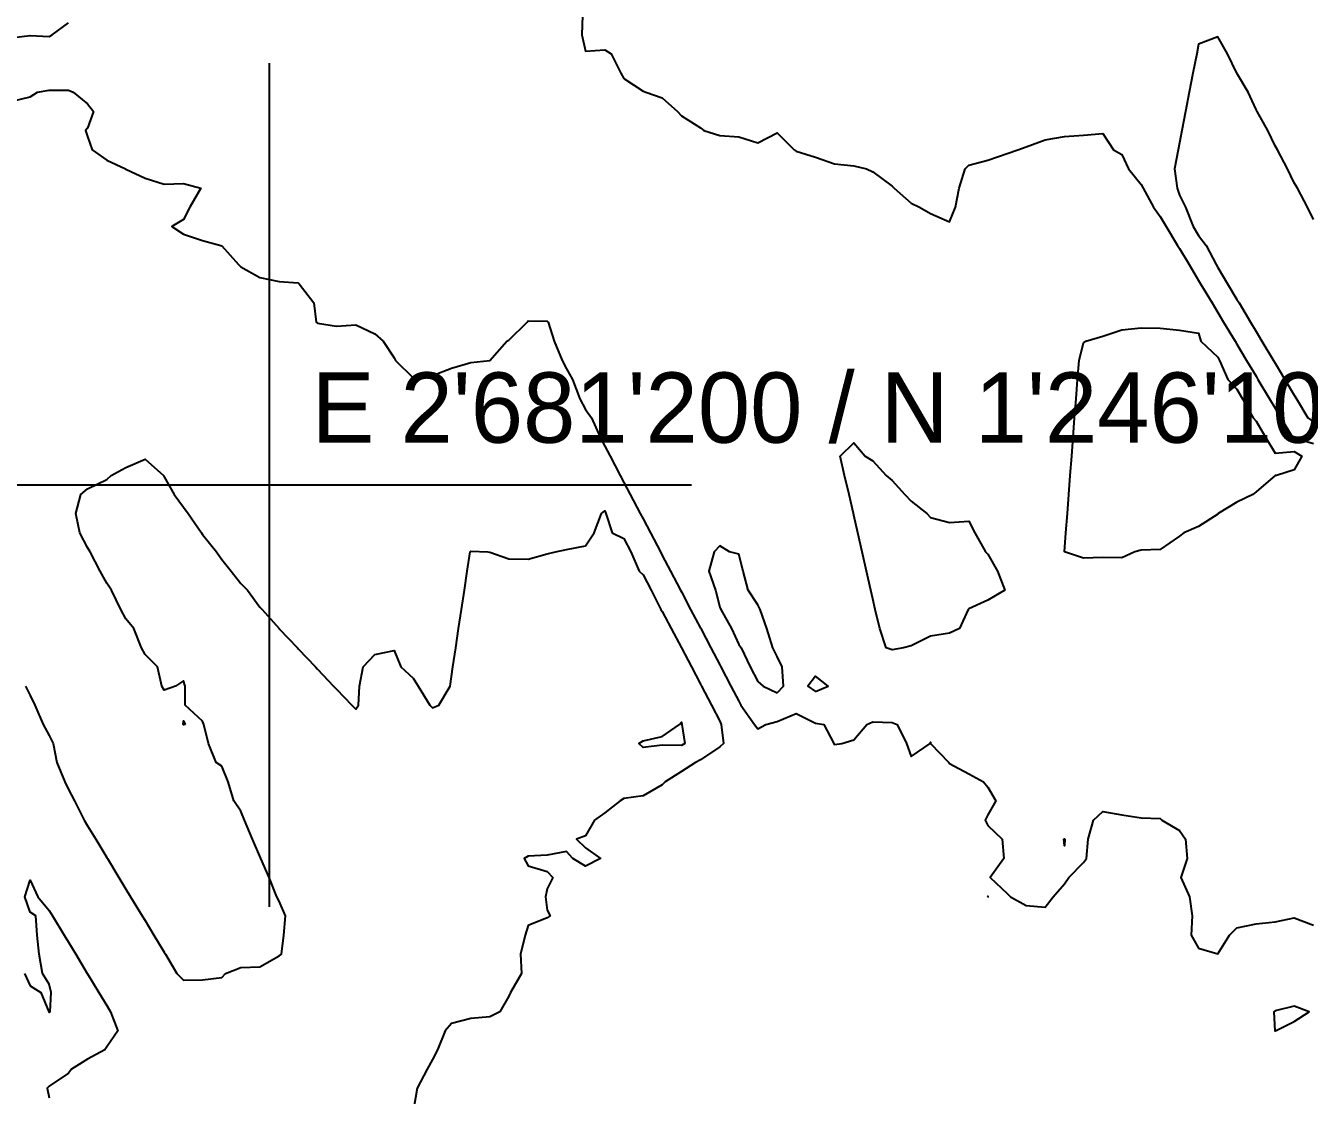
# Model space of a CAD drawing. Header units: metres. Extents: x 2681030 to 2681330, y 1246000 to 1246290.
# Drawn here: x 2681193.63 to 2681227.14, y 1246084.07 to 1246111.99 of the extents above; entities that cross this region are included whole.
import ezdxf

# ---------------------------------------------------------------- set-up
doc = ezdxf.new("R2010")
doc.units = ezdxf.units.M
doc.layers.add('BASIS_HOEHENLINIEN', color=8, linetype='Continuous')
doc.layers.add('BASIS_KOORD', color=7, linetype='Continuous')

msp = doc.modelspace()

# ---------------------------------------------------------------- linework, layer by layer
at = {"layer": 'BASIS_HOEHENLINIEN'}
for points, elevation in [([(2681193.25, 1246111.669), (2681193.75, 1246111.735), (2681194.25, 1246111.706), (2681194.325, 1246111.75), (2681194.75, 1246112.059)], 440), ([(2681208.165, 1246112.25), (2681208.154, 1246111.75), (2681208.25, 1246111.327), (2681208.75, 1246111.361), (2681208.916, 1246111.25), (2681209.168, 1246110.75), (2681209.25, 1246110.608), (2681209.75, 1246110.279), (2681209.823, 1246110.25), (2681210.25, 1246110.104), (2681210.653, 1246109.75), (2681210.75, 1246109.631), (2681211.25, 1246109.318), (2681211.338, 1246109.25), (2681211.75, 1246109.125), (2681212.25, 1246109.084), (2681212.75, 1246108.929), (2681213.25, 1246109.192), (2681213.692, 1246108.75), (2681213.75, 1246108.708), (2681214.25, 1246108.553), (2681214.75, 1246108.382), (2681215.25, 1246108.332), (2681215.579, 1246108.25), (2681215.75, 1246108.176), (2681216.25, 1246107.795), (2681216.306, 1246107.75), (2681216.75, 1246107.357), (2681216.962, 1246107.25), (2681217.25, 1246107.088), (2681217.75, 1246106.868), (2681217.909, 1246107.25), (2681217.998, 1246107.75), (2681218.158, 1246108.25), (2681218.25, 1246108.349), (2681218.75, 1246108.481), (2681219.25, 1246108.651), (2681219.531, 1246108.75), (2681219.75, 1246108.827), (2681220.25, 1246109.004), (2681220.75, 1246109.097), (2681221.25, 1246109.128), (2681221.75, 1246109.174), (2681222.034, 1246108.75), (2681222.25, 1246108.624), (2681222.421, 1246108.25), (2681222.75, 1246107.844), (2681222.806, 1246107.75), (2681223.072, 1246107.25), (2681223.25, 1246107.009), (2681223.405, 1246106.75), (2681223.699, 1246106.25), (2681223.75, 1246106.175), (2681224.004, 1246105.75), (2681224.25, 1246105.34), (2681224.304, 1246105.25), (2681224.603, 1246104.75), (2681224.75, 1246104.505), (2681224.903, 1246104.25), (2681225.202, 1246103.75), (2681225.25, 1246103.67), (2681225.502, 1246103.25), (2681225.75, 1246102.836), (2681225.801, 1246102.75), (2681226.101, 1246102.25), (2681226.25, 1246102.001), (2681226.4, 1246101.75), (2681226.7, 1246101.25), (2681226.75, 1246101.225), (2681227.25, 1246101.078)], 440), ([(2681227.25, 1246106.928), (2681227.09, 1246107.25), (2681226.836, 1246107.75), (2681226.75, 1246107.89), (2681226.576, 1246108.25), (2681226.309, 1246108.75), (2681226.25, 1246108.848), (2681226.062, 1246109.25), (2681225.779, 1246109.75), (2681225.75, 1246109.8), (2681225.546, 1246110.25), (2681225.25, 1246110.746), (2681225.246, 1246110.75), (2681225.006, 1246111.25), (2681224.75, 1246111.696), (2681224.25, 1246111.505), (2681224.201, 1246111.25), (2681224.103, 1246110.75), (2681224.006, 1246110.25), (2681223.909, 1246109.75), (2681223.812, 1246109.25), (2681223.75, 1246108.931), (2681223.715, 1246108.75), (2681223.618, 1246108.25), (2681223.689, 1246107.75), (2681223.75, 1246107.56), (2681223.906, 1246107.25), (2681224.108, 1246106.75), (2681224.25, 1246106.513), (2681224.449, 1246106.25), (2681224.707, 1246105.75), (2681224.75, 1246105.678), (2681225.007, 1246105.25), (2681225.25, 1246104.844), (2681225.307, 1246104.75), (2681225.606, 1246104.25), (2681225.75, 1246104.009), (2681225.905, 1246103.75), (2681226.205, 1246103.25), (2681226.25, 1246103.174), (2681226.504, 1246102.75), (2681226.75, 1246102.339), (2681226.804, 1246102.25), (2681227.103, 1246101.75), (2681227.25, 1246101.643)], 439.5), ([(2681193.25, 1246110.009), (2681193.75, 1246110.134), (2681193.942, 1246110.25), (2681194.25, 1246110.308), (2681194.75, 1246110.307), (2681194.875, 1246110.25), (2681195.25, 1246109.951), (2681195.405, 1246109.75), (2681195.25, 1246109.317), (2681195.196, 1246109.25), (2681195.25, 1246109.096), (2681195.366, 1246108.75), (2681195.75, 1246108.477), (2681196.237, 1246108.25), (2681196.25, 1246108.244), (2681196.75, 1246108.009), (2681197.25, 1246107.854), (2681197.75, 1246107.865), (2681198.209, 1246107.75), (2681197.917, 1246107.25), (2681197.75, 1246106.932), (2681197.451, 1246106.75), (2681197.75, 1246106.548), (2681198.25, 1246106.382), (2681198.728, 1246106.25), (2681198.75, 1246106.239), (2681199.191, 1246105.75), (2681199.25, 1246105.697), (2681199.75, 1246105.412), (2681200.25, 1246105.31), (2681200.75, 1246105.275), (2681200.769, 1246105.25), (2681201.159, 1246104.75), (2681201.218, 1246104.25), (2681201.25, 1246104.224), (2681201.75, 1246104.145), (2681202.25, 1246104.178), (2681202.75, 1246103.942), (2681202.963, 1246103.75), (2681203.25, 1246103.315), (2681203.29, 1246103.25), (2681203.75, 1246102.796), (2681204.25, 1246102.853), (2681204.75, 1246103.048), (2681205.25, 1246103.195), (2681205.75, 1246103.247), (2681205.754, 1246103.25), (2681206.191, 1246103.75), (2681206.25, 1246103.778), (2681206.722, 1246104.25), (2681206.75, 1246104.283), (2681207.25, 1246104.271), (2681207.276, 1246104.25), (2681207.432, 1246103.75), (2681207.637, 1246103.25), (2681207.75, 1246103.03), (2681207.91, 1246102.75), (2681208.103, 1246102.25), (2681208.25, 1246101.969), (2681208.4, 1246101.75), (2681208.627, 1246101.25), (2681208.75, 1246101.016), (2681208.895, 1246100.75), (2681209.153, 1246100.25), (2681209.25, 1246100.065), (2681209.415, 1246099.75), (2681209.678, 1246099.25), (2681209.75, 1246099.113), (2681209.941, 1246098.75), (2681210.203, 1246098.25), (2681210.25, 1246098.161), (2681210.466, 1246097.75), (2681210.729, 1246097.25), (2681210.75, 1246097.21), (2681210.991, 1246096.75), (2681211.25, 1246096.258), (2681211.254, 1246096.25), (2681211.517, 1246095.75), (2681211.75, 1246095.306), (2681211.78, 1246095.25), (2681212.042, 1246094.75), (2681212.25, 1246094.355), (2681212.302, 1246094.25), (2681212.663, 1246093.75), (2681212.75, 1246093.637), (2681212.957, 1246093.75), (2681213.25, 1246093.826), (2681213.75, 1246094.036), (2681214.25, 1246093.782), (2681214.469, 1246093.75), (2681214.733, 1246093.25), (2681214.75, 1246093.228), (2681214.94, 1246093.25), (2681215.25, 1246093.347), (2681215.591, 1246093.75), (2681215.75, 1246093.814), (2681216.25, 1246093.797), (2681216.38, 1246093.75), (2681216.628, 1246093.25), (2681216.75, 1246092.91), (2681217.248, 1246093.25), (2681217.25, 1246093.289), (2681217.254, 1246093.25), (2681217.729, 1246092.75), (2681217.75, 1246092.73), (2681218.25, 1246092.459), (2681218.634, 1246092.25), (2681218.75, 1246092.114), (2681218.961, 1246091.75), (2681218.75, 1246091.389), (2681218.68, 1246091.25), (2681218.75, 1246091.109), (2681219.122, 1246090.75), (2681219.163, 1246090.25), (2681218.814, 1246089.75), (2681219.25, 1246089.334), (2681219.344, 1246089.25), (2681219.75, 1246089.018), (2681220.25, 1246088.981), (2681220.456, 1246089.25), (2681220.75, 1246089.585), (2681220.865, 1246089.75), (2681221.25, 1246090.145), (2681221.321, 1246090.25), (2681221.369, 1246090.75), (2681221.51, 1246091.25), (2681221.75, 1246091.477), (2681222.25, 1246091.384), (2681222.75, 1246091.308), (2681223.25, 1246091.295), (2681223.289, 1246091.25), (2681223.75, 1246090.977), (2681223.907, 1246090.75), (2681223.956, 1246090.25), (2681223.789, 1246089.75), (2681224.014, 1246089.25), (2681224.082, 1246088.75), (2681224.059, 1246088.25), (2681224.25, 1246087.907), (2681224.75, 1246087.764), (2681225.057, 1246088.25), (2681225.25, 1246088.439), (2681225.75, 1246088.547), (2681226.25, 1246088.598), (2681226.75, 1246088.7), (2681227.25, 1246088.504)], 440.5), ([(2681222.584, 1246098.25), (2681222.25, 1246098.097), (2681221.75, 1246098.102), (2681221.25, 1246098.086), (2681220.75, 1246098.25), (2681220.75, 1246098.25), (2681220.75, 1246098.253), (2681220.788, 1246098.75), (2681220.826, 1246099.25), (2681220.864, 1246099.75), (2681220.902, 1246100.25), (2681220.94, 1246100.75), (2681220.978, 1246101.25), (2681221.016, 1246101.75), (2681221.055, 1246102.25), (2681221.093, 1246102.75), (2681221.131, 1246103.25), (2681221.25, 1246103.706), (2681221.312, 1246103.75), (2681221.75, 1246103.883), (2681222.25, 1246104.051), (2681222.75, 1246104.101), (2681223.25, 1246104.089), (2681223.75, 1246104.037), (2681224.25, 1246103.958), (2681224.312, 1246103.75), (2681224.75, 1246103.332), (2681224.799, 1246103.25), (2681225.015, 1246102.75), (2681225.25, 1246102.497), (2681225.398, 1246102.25), (2681225.677, 1246101.75), (2681225.75, 1246101.662), (2681225.997, 1246101.25), (2681226.25, 1246100.827), (2681226.75, 1246100.875), (2681226.943, 1246100.75), (2681226.75, 1246100.397), (2681226.284, 1246100.25), (2681226.25, 1246100.242), (2681225.75, 1246099.818), (2681225.664, 1246099.75), (2681225.25, 1246099.55), (2681224.76, 1246099.25), (2681224.75, 1246099.238), (2681224.25, 1246098.914), (2681223.862, 1246098.75), (2681223.75, 1246098.659), (2681223.25, 1246098.318), (2681222.75, 1246098.298), (2681222.584, 1246098.25)], 440.5), ([(2681216.55, 1246095.75), (2681216.25, 1246095.693), (2681216.094, 1246095.75), (2681215.928, 1246096.25), (2681215.813, 1246096.75), (2681215.75, 1246097.027), (2681215.699, 1246097.25), (2681215.585, 1246097.75), (2681215.47, 1246098.25), (2681215.355, 1246098.75), (2681215.25, 1246099.211), (2681215.241, 1246099.25), (2681215.126, 1246099.75), (2681215.012, 1246100.25), (2681214.897, 1246100.75), (2681215.25, 1246101.098), (2681215.549, 1246100.75), (2681215.75, 1246100.628), (2681216.099, 1246100.25), (2681216.25, 1246100.112), (2681216.587, 1246099.75), (2681216.75, 1246099.576), (2681217.158, 1246099.25), (2681217.25, 1246099.149), (2681217.75, 1246099.016), (2681218.25, 1246099.05), (2681218.408, 1246098.75), (2681218.685, 1246098.25), (2681218.75, 1246098.193), (2681219, 1246097.75), (2681219.193, 1246097.25), (2681218.75, 1246096.995), (2681218.25, 1246096.764), (2681218.234, 1246096.75), (2681218.012, 1246096.25), (2681217.75, 1246096.131), (2681217.25, 1246096.056), (2681216.75, 1246095.798), (2681216.55, 1246095.75)], 440.5), ([(2681193.632, 1246094.75), (2681193.75, 1246094.503), (2681193.871, 1246094.25), (2681194.094, 1246093.75), (2681194.25, 1246093.458), (2681194.349, 1246093.25), (2681194.449, 1246092.75), (2681194.655, 1246092.25), (2681194.75, 1246092.051), (2681194.91, 1246091.75), (2681195.161, 1246091.25), (2681195.25, 1246091.103), (2681195.464, 1246090.75), (2681195.75, 1246090.277), (2681195.766, 1246090.25), (2681196.069, 1246089.75), (2681196.25, 1246089.451), (2681196.372, 1246089.25), (2681196.675, 1246088.75), (2681196.75, 1246088.626), (2681196.977, 1246088.25), (2681197.25, 1246087.8), (2681197.28, 1246087.75), (2681197.583, 1246087.25), (2681197.75, 1246087.074), (2681198.25, 1246087.077), (2681198.75, 1246087.146), (2681198.851, 1246087.25), (2681199.25, 1246087.399), (2681199.75, 1246087.42), (2681200.25, 1246087.708), (2681200.309, 1246087.75), (2681200.376, 1246088.25), (2681200.414, 1246088.75), (2681200.25, 1246089.136), (2681200.192, 1246089.25), (2681199.988, 1246089.75), (2681199.775, 1246090.25), (2681199.75, 1246090.309), (2681199.554, 1246090.75), (2681199.349, 1246091.25), (2681199.25, 1246091.483), (2681199.065, 1246091.75), (2681198.923, 1246092.25), (2681198.75, 1246092.657), (2681198.603, 1246092.75), (2681198.407, 1246093.25), (2681198.284, 1246093.75), (2681198.25, 1246093.831), (2681197.793, 1246094.25), (2681197.794, 1246094.75), (2681197.75, 1246094.882), (2681197.544, 1246094.75), (2681197.25, 1246094.64), (2681197.191, 1246094.75), (2681197.079, 1246095.25), (2681196.75, 1246095.572), (2681196.654, 1246095.75), (2681196.454, 1246096.25), (2681196.25, 1246096.503), (2681196.118, 1246096.75), (2681195.873, 1246097.25), (2681195.75, 1246097.435), (2681195.581, 1246097.75), (2681195.316, 1246098.25), (2681195.25, 1246098.367), (2681195.044, 1246098.75), (2681194.941, 1246099.25), (2681195.071, 1246099.75), (2681195.25, 1246099.896), (2681195.75, 1246100.14), (2681195.868, 1246100.25), (2681196.25, 1246100.452), (2681196.75, 1246100.674), (2681197.23, 1246100.25), (2681197.25, 1246100.215), (2681197.513, 1246099.75), (2681197.75, 1246099.416), (2681197.873, 1246099.25), (2681198.222, 1246098.75), (2681198.25, 1246098.71), (2681198.611, 1246098.25), (2681198.75, 1246098.05), (2681198.994, 1246097.75), (2681199.25, 1246097.428), (2681199.421, 1246097.25), (2681199.75, 1246096.813), (2681199.81, 1246096.75), (2681200.248, 1246096.25), (2681200.25, 1246096.247), (2681200.726, 1246095.75), (2681200.75, 1246095.72), (2681201.197, 1246095.25), (2681201.25, 1246095.194), (2681201.672, 1246094.75), (2681201.75, 1246094.668), (2681202.152, 1246094.25), (2681202.25, 1246094.147), (2681202.322, 1246094.25), (2681202.35, 1246094.75), (2681202.445, 1246095.25), (2681202.75, 1246095.573), (2681203.25, 1246095.682), (2681203.426, 1246095.25), (2681203.75, 1246094.952), (2681203.88, 1246094.75), (2681204.188, 1246094.25), (2681204.25, 1246094.179), (2681204.418, 1246094.25), (2681204.712, 1246094.75), (2681204.75, 1246095.001), (2681204.787, 1246095.25), (2681204.861, 1246095.75), (2681204.936, 1246096.25), (2681205.01, 1246096.75), (2681205.085, 1246097.25), (2681205.159, 1246097.75), (2681205.234, 1246098.25), (2681205.25, 1246098.267), (2681205.699, 1246098.25), (2681205.75, 1246098.248), (2681206.25, 1246098.072), (2681206.75, 1246098.061), (2681207.25, 1246098.199), (2681207.462, 1246098.25), (2681207.75, 1246098.315), (2681208.25, 1246098.412), (2681208.471, 1246098.75), (2681208.664, 1246099.25), (2681208.75, 1246099.321), (2681208.774, 1246099.25), (2681208.941, 1246098.75), (2681209.25, 1246098.598), (2681209.431, 1246098.25), (2681209.65, 1246097.75), (2681209.75, 1246097.651), (2681209.961, 1246097.25), (2681210.216, 1246096.75), (2681210.25, 1246096.699), (2681210.486, 1246096.25), (2681210.749, 1246095.75), (2681210.75, 1246095.747), (2681211.011, 1246095.25), (2681211.25, 1246094.796), (2681211.274, 1246094.75), (2681211.537, 1246094.25), (2681211.75, 1246093.829), (2681211.788, 1246093.75), (2681211.85, 1246093.25), (2681211.75, 1246093.163), (2681211.25, 1246092.826), (2681211.118, 1246092.75), (2681210.75, 1246092.518), (2681210.327, 1246092.25), (2681210.25, 1246092.175), (2681209.75, 1246091.888), (2681209.25, 1246091.818), (2681209.156, 1246091.75), (2681208.75, 1246091.44), (2681208.484, 1246091.25), (2681208.25, 1246090.838), (2681208.016, 1246090.75), (2681208.25, 1246090.531), (2681208.64, 1246090.25), (2681208.25, 1246090.051), (2681207.916, 1246090.25), (2681207.75, 1246090.43), (2681207.25, 1246090.334), (2681206.75, 1246090.311), (2681206.646, 1246090.25), (2681206.75, 1246090.054), (2681207.25, 1246089.91), (2681207.398, 1246089.75), (2681207.25, 1246089.453), (2681207.207, 1246089.25), (2681207.25, 1246088.902), (2681207.324, 1246088.75), (2681207.25, 1246088.703), (2681206.75, 1246088.498), (2681206.673, 1246088.25), (2681206.548, 1246087.75), (2681206.577, 1246087.25), (2681206.289, 1246086.75), (2681206.25, 1246086.651), (2681206.008, 1246086.25), (2681205.75, 1246086.111), (2681205.25, 1246086.073), (2681204.75, 1246085.94), (2681204.585, 1246085.75), (2681204.388, 1246085.25), (2681204.25, 1246085.004), (2681204.11, 1246084.75), (2681203.852, 1246084.25), (2681203.762, 1246083.75)], 441), ([(2681213.25, 1246094.572), (2681213.42, 1246094.75), (2681213.38, 1246095.25), (2681213.25, 1246095.52), (2681213.139, 1246095.75), (2681212.979, 1246096.25), (2681212.806, 1246096.75), (2681212.75, 1246096.868), (2681212.495, 1246097.25), (2681212.363, 1246097.75), (2681212.25, 1246098.193), (2681212.003, 1246098.25), (2681211.75, 1246098.409), (2681211.606, 1246098.25), (2681211.471, 1246097.75), (2681211.637, 1246097.25), (2681211.75, 1246096.81), (2681211.783, 1246096.75), (2681212.062, 1246096.25), (2681212.25, 1246095.838), (2681212.315, 1246095.75), (2681212.548, 1246095.25), (2681212.75, 1246094.865), (2681212.882, 1246094.75), (2681213.25, 1246094.572)], 440), ([(2681214.25, 1246094.607), (2681214.583, 1246094.75), (2681214.25, 1246095.009), (2681214.055, 1246094.75), (2681214.25, 1246094.607)], 440), ([(2681197.801, 1246093.75), (2681197.75, 1246093.741), (2681197.745, 1246093.75), (2681197.75, 1246093.843), (2681197.801, 1246093.75)], 441), ([(2681210.836, 1246093.25), (2681210.75, 1246093.202), (2681210.25, 1246093.206), (2681209.75, 1246093.146), (2681209.638, 1246093.25), (2681209.75, 1246093.322), (2681210.25, 1246093.43), (2681210.697, 1246093.75), (2681210.75, 1246093.804), (2681210.762, 1246093.75), (2681210.836, 1246093.25)], 441.5), ([(2681220.76, 1246090.75), (2681220.75, 1246090.583), (2681220.736, 1246090.75), (2681220.75, 1246090.76), (2681220.76, 1246090.75)], 440.5), ([(2681193.606, 1246087.25), (2681193.75, 1246086.927), (2681194.032, 1246086.75), (2681194.237, 1246086.25), (2681194.25, 1246086.229), (2681194.273, 1246086.25), (2681194.303, 1246086.75), (2681194.25, 1246086.971), (2681194.075, 1246087.25), (2681193.989, 1246087.75), (2681193.933, 1246088.25), (2681193.899, 1246088.75), (2681193.75, 1246088.845), (2681193.614, 1246089.25), (2681193.75, 1246089.687), (2681193.955, 1246089.25), (2681194.25, 1246088.888), (2681194.333, 1246088.75), (2681194.636, 1246088.25), (2681194.75, 1246088.062), (2681194.939, 1246087.75), (2681195.242, 1246087.25), (2681195.25, 1246087.236), (2681195.544, 1246086.75), (2681195.75, 1246086.41), (2681195.847, 1246086.25), (2681196.038, 1246085.75), (2681195.75, 1246085.334), (2681195.699, 1246085.25), (2681195.25, 1246085.008), (2681194.833, 1246084.75), (2681194.75, 1246084.646), (2681194.25, 1246084.301), (2681194.192, 1246084.25), (2681194.25, 1246084)], 441.5), ([(2681218.75, 1246089.248), (2681218.759, 1246089.25), (2681218.75, 1246089.262), (2681218.749, 1246089.25), (2681218.75, 1246089.248)], 440.5), ([(2681226.25, 1246085.745), (2681226.263, 1246085.75), (2681226.75, 1246085.993), (2681227.139, 1246086.25), (2681226.75, 1246086.395), (2681226.25, 1246086.271), (2681226.219, 1246086.25), (2681226.242, 1246085.75), (2681226.25, 1246085.745)], 440.5)]:
    msp.add_lwpolyline(points, dxfattribs=dict(at, elevation=elevation))
at = {"layer": 'BASIS_KOORD'}
for p, q in [((2681200, 1246088.99), (2681200, 1246111.01)), ((2681188.99, 1246100), (2681211.01, 1246100))]:
    msp.add_line(p, q, dxfattribs=at)

# ---------------------------------------------------------------- texts
msp.add_text("E 2'681'200 / N 1'246'100 (LV95)", height=1.835, dxfattribs=at).set_placement((2681201.101, 1246101.101))

doc.saveas('drawing.dxf')
